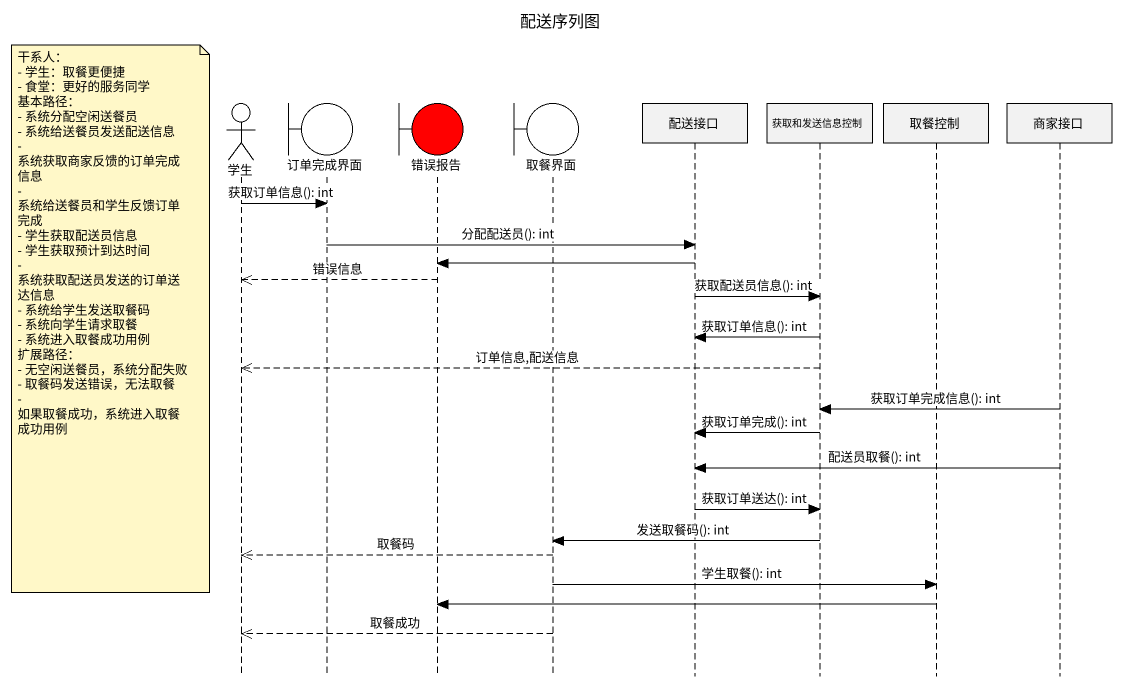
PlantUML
@startuml
title 配送序列图
hide footbox
actor 学生
boundary 订单完成界面
boundary 错误报告 #FF0000
boundary 取餐界面
participant 配送接口
participant 获取和发送信息控制
participant 取餐控制
participant 商家接口

学生 -> 订单完成界面 : 获取订单信息(): int
订单完成界面 -> 配送接口 : 分配配送员(): int
配送接口 -> 错误报告
错误报告 -->> 学生 : 错误信息
配送接口 -> 获取和发送信息控制 : 获取配送员信息(): int
note left of 学生
  干系人：
  - 学生：取餐更便捷
  - 食堂：更好的服务同学
  基本路径：
  - 系统分配空闲送餐员
  - 系统给送餐员发送配送信息
  - 系统获取商家反馈的订单完成信息
  - 系统给送餐员和学生反馈订单完成
  - 学生获取配送员信息
  - 学生获取预计到达时间
  - 系统获取配送员发送的订单送达信息
  - 系统给学生发送取餐码
  - 系统向学生请求取餐
  - 系统进入取餐成功用例
  扩展路径：
  - 无空闲送餐员，系统分配失败
  - 取餐码发送错误，无法取餐
  - 如果取餐成功，系统进入取餐成功用例
end note
获取和发送信息控制 -> 配送接口 : 获取订单信息(): int
获取和发送信息控制 -->> 学生 : 订单信息,配送信息
商家接口 -> 获取和发送信息控制 : 获取订单完成信息(): int
获取和发送信息控制 -> 配送接口 : 获取订单完成(): int
商家接口 -> 配送接口 : 配送员取餐(): int
配送接口 -> 获取和发送信息控制 : 获取订单送达(): int
获取和发送信息控制 -> 取餐界面 : 发送取餐码(): int
取餐界面 -->> 学生 : 取餐码
取餐界面 -> 取餐控制 : 学生取餐(): int
取餐控制 -> 错误报告
取餐界面 -->> 学生 : 取餐成功
@enduml
